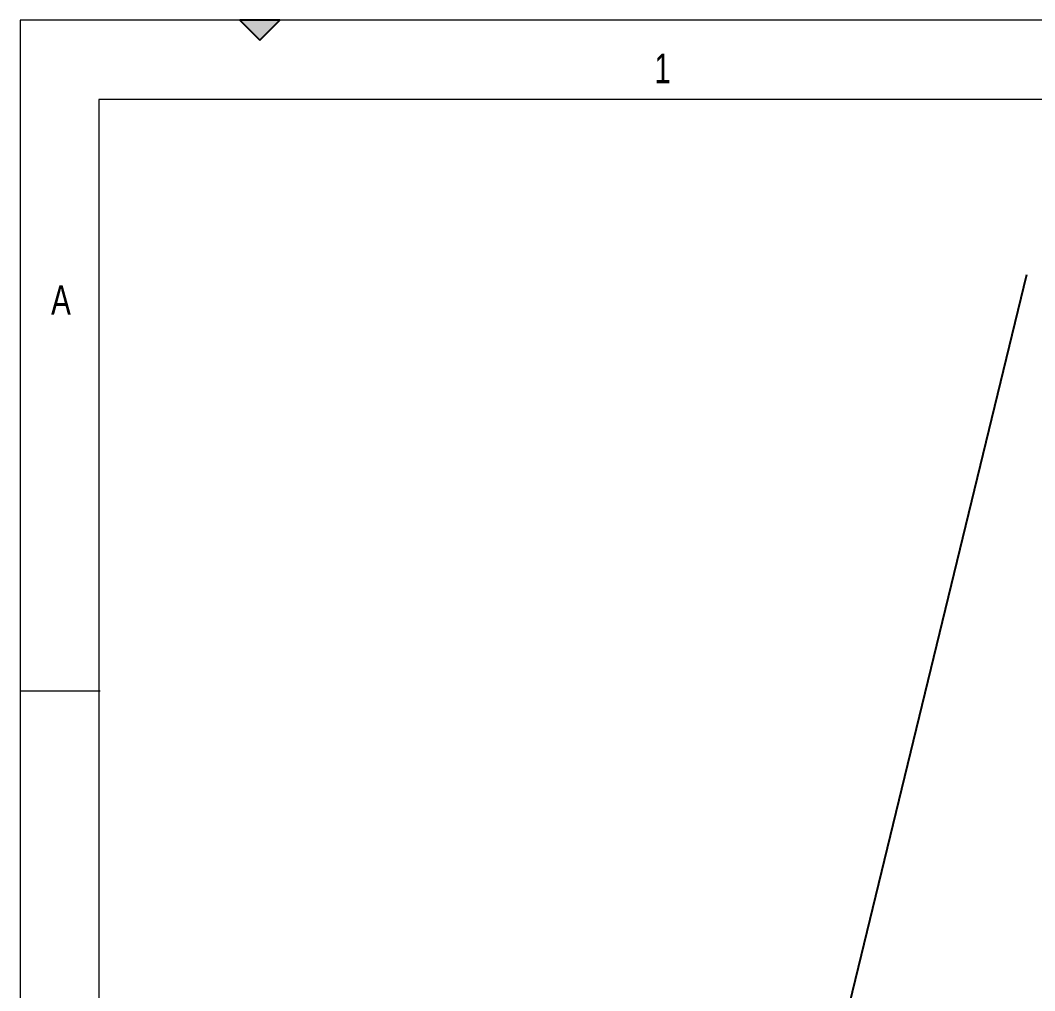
# Model space of a CAD drawing. Header units: millimetres. Extents: x -5 to 1672, y 0 to 1180.
# Drawn here: x 10 to 137, y 1056.5 to 1178 of the extents above; entities that cross this region are included whole.
import ezdxf

# ---------------------------------------------------------------- set-up
doc = ezdxf.new("R2010")
doc.units = ezdxf.units.MM
doc.header["$LTSCALE"] = 2
doc.layers.add('SLD-0', color=7, linetype='Continuous')
doc.styles.add('SLDTEXTSTYLE0', font='TXT', dxfattribs={"width": 0.75})
doc.dimstyles.new('SLDDIMSTYLE11', dxfattribs={"dimtxt": 0.18, "dimasz": 7, "dimexe": 0, "dimexo": 0.0625, "dimgap": 0, "dimtad": 0, "dimtih": 1, "dimtoh": 1, "dimdec": 0, "dimrnd": 1e-09, "dimzin": 0, "dimdsep": 46, "dimtxsty": 'Standard', "dimsah": 1, "dimcen": 0.09, "dimadec": 0, "dimazin": 0, "dimtfac": 7, "dimtdec": 0, "dimtofl": 0, "dimtmove": 0, "dimatfit": 3, "dimfxl": 1, "dimfrac": 2, "dimtolj": 1, "dimtzin": 0, "dimarcsym": 0})

msp = doc.modelspace()

# ---------------------------------------------------------------- hatches: boundary and pattern name
at = {"linetype": 'Continuous'}
msp.add_hatch(color=7, dxfattribs=at).paths.add_polyline_path([(42.5, 1178), (37.5, 1178), (40, 1175.5)], flags=0)

# ---------------------------------------------------------------- linework, layer by layer
at = {"color": 7, "linetype": 'Continuous', "lineweight": 18}
for p, q in [((1672, 1178), (10, 1178)), ((10, 1178), (10, 10)), ((1662, 1168.0000007), (19.8441921, 1168.0805368)), ((19.8441921, 1168.0805368), (19.8441921, 20)), ((20, 1094), (10, 1094))]:
    msp.add_line(p, q, dxfattribs=at)
at = {"layer": 'SLD-0'}
for p, q in [((42.5, 1178), (37.5, 1178)), ((37.5, 1178), (40, 1175.5)), ((40, 1175.5), (42.5, 1178))]:
    msp.add_line(p, q, dxfattribs=at)

# ---------------------------------------------------------------- texts
at = {"color": 7, "linetype": 'Continuous', "lineweight": 0, "char_height": 3.7041667, "attachment_point": 1, "style": 'SLDTEXTSTYLE0'}
for s, insert in [('1', (89.3719092, 1173.8306854)), ('A', (13.8510759, 1144.8306714))]:
    msp.add_mtext(s, dxfattribs=dict(at, insert=insert))

# ---------------------------------------------------------------- leaders
at = {"color": 7, "linetype": 'Continuous', "lineweight": 0}
msp.add_leader([(96.9684208, 985.36681), (135.9934353, 1146.1909723)], dimstyle='SLDDIMSTYLE11', dxfattribs=at)

doc.saveas('drawing.dxf')
